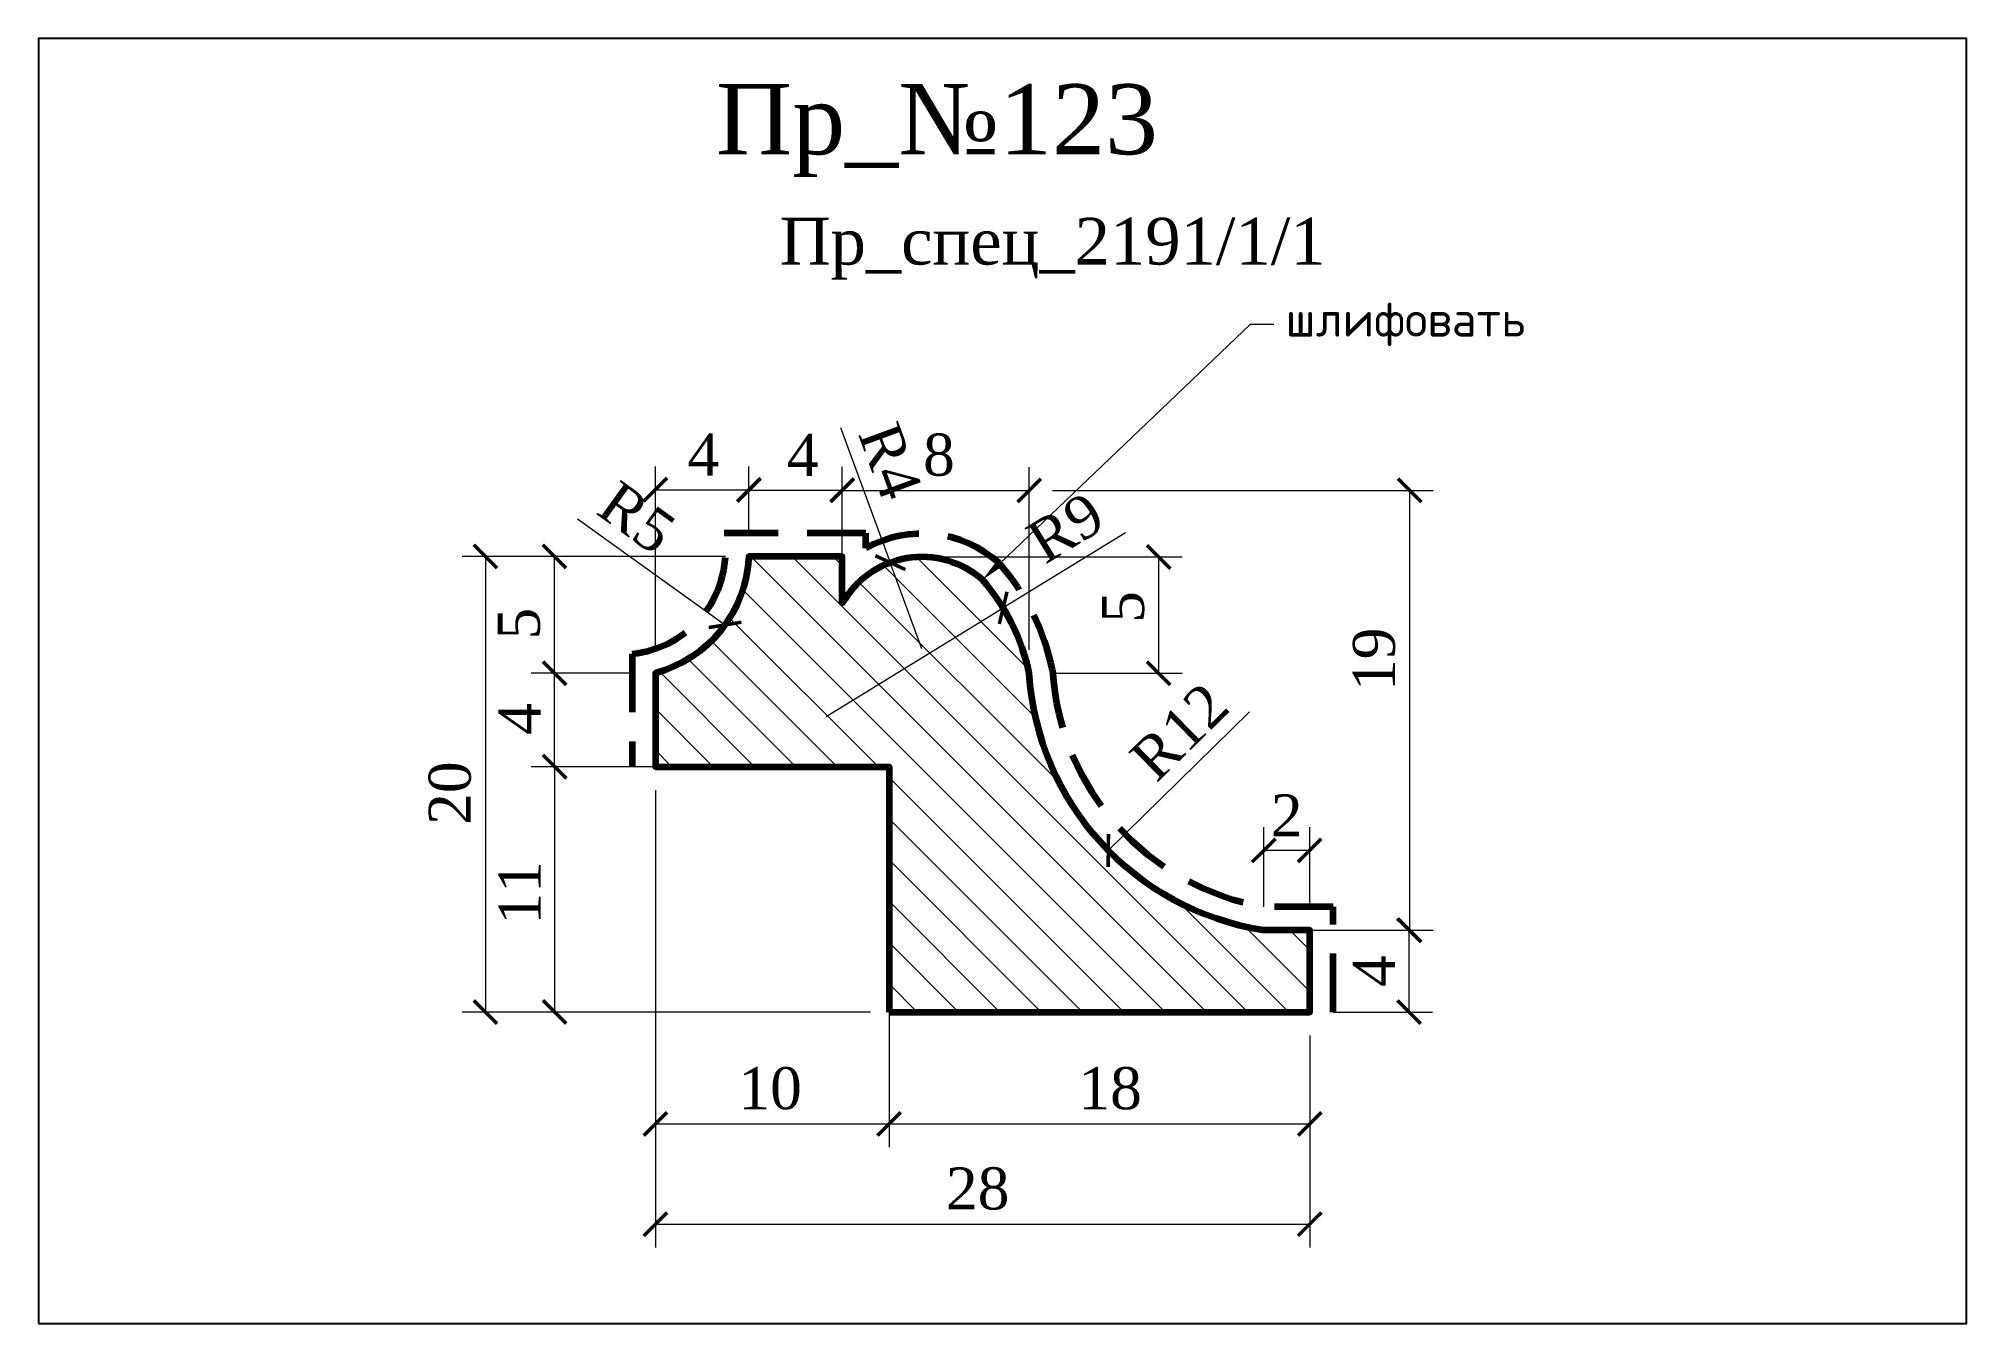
# Model space of a CAD drawing. Header units: millimetres. Extents: x 303422.1 to 303504.6, y -90924.9 to -90869.9.
import ezdxf
from ezdxf import colors
from ezdxf.entities.mleader import LeaderData, LeaderLine
from ezdxf.math import Vec2, Vec3

# ---------------------------------------------------------------- set-up
doc = ezdxf.new("R2010")
doc.units = ezdxf.units.MM
doc.header["$MEASUREMENT"] = 0
doc.linetypes.add('HIDDEN', pattern=[0.375, 0.25, -0.125])
doc.layers.add('Outside panel', color=7, linetype='Continuous', lineweight=18, true_color=0x7f5e57)
doc.layers.add('линия 50', color=1, linetype='Continuous', lineweight=211)
doc.layers.add('служебный слой РАЗМЕРЫ', color=7, linetype='Continuous', lineweight=9)
doc.layers.add('размеры в модели', color=7, linetype='Continuous')
doc.styles.add('ELECT', font='times.ttf')
doc.styles.get("Standard").update_dxf_attribs({"font": 'times.ttf'})
doc.styles.add('ЕСКД профили текст', font='isocpeur.ttf')
doc.dimstyles.new('M_1', dxfattribs={"dimtxt": 1.8, "dimasz": 1, "dimexe": 1, "dimexo": 1, "dimgap": 0.6, "dimtad": 1, "dimdec": 0, "dimdsep": 46, "dimtxsty": 'Standard', "dimblk": 'ARCHTICK', "dimcen": -5, "dimclrd": 7, "dimclre": 7, "dimclrt": 7, "dimadec": 0, "dimazin": 0, "dimtfac": 1, "dimtdec": 0, "dimtmove": 0, "dimatfit": 3, "dimfxl": 1, "dimtolj": 1, "dimtzin": 0, "dimlwd": 5, "dimlwe": 5, "dimarcsym": 0})

# ---------------------------------------------------------------- blocks, each defined once
blk = doc.blocks.new('_ArchTick')
at = {"color": 0, "linetype": 'ByBlock', "const_width": 0.15}
blk.add_lwpolyline([(-0.5, -0.5), (0.5, 0.5)], dxfattribs=at)
blk = doc.blocks.new('*D19')
at = {"layer": 'Defpoints', "color": 0, "ltscale": 1000, "transparency": 16777216}
for p in [(303447.03, -90891.801), (303451.448, -90894.981)]:
    blk.add_point(p, dxfattribs=at)
at = {"layer": 'размеры в модели', "color": 7, "lineweight": 5, "ltscale": 1000, "transparency": 16777216}
blk.add_line((303445.13, -90890.434), (303451.448, -90894.981), dxfattribs=at)
at = {"layer": 'размеры в модели', "color": 7, "lineweight": 5, "ltscale": 1000, "transparency": 16777216, "rotation": 324.2560405531381}
blk.add_blockref('_ArchTick', (303451.448, -90894.981), dxfattribs=at)
at = {"layer": 'размеры в модели', "color": 7, "ltscale": 1000, "transparency": 16777216, "insert": (303447.672, -90890.396), "char_height": 1.8, "attachment_point": 5, "rotation": 324.25604}
blk.add_mtext('\\A1;R5', dxfattribs=at)
blk = doc.blocks.new('*D18')
at = {"layer": 'Defpoints', "color": 0, "ltscale": 1000, "transparency": 16777216}
for p in [(303476.342, -90896.301), (303467.849, -90904.634)]:
    blk.add_point(p, dxfattribs=at)
at = {"layer": 'размеры в модели', "color": 7, "lineweight": 5, "ltscale": 1000, "transparency": 16777216}
blk.add_line((303473.895, -90898.703), (303467.849, -90904.634), dxfattribs=at)
at = {"layer": 'размеры в модели', "color": 7, "lineweight": 5, "ltscale": 1000, "transparency": 16777216, "rotation": 224.4530117638008}
blk.add_blockref('_ArchTick', (303467.849, -90904.634), dxfattribs=at)
at = {"layer": 'размеры в модели', "color": 7, "ltscale": 1000, "transparency": 16777216, "insert": (303470.89, -90899.549), "char_height": 1.8, "attachment_point": 5, "rotation": 44.45301}
blk.add_mtext('\\A1;R12', dxfattribs=at)
blk = doc.blocks.new('*D17')
at = {"layer": 'Defpoints', "color": 0, "ltscale": 1000, "transparency": 16777216}
for p in [(303463.35, -90894.252), (303455.781, -90898.895)]:
    blk.add_point(p, dxfattribs=at)
at = {"layer": 'размеры в модели', "color": 7, "lineweight": 5, "ltscale": 1000, "transparency": 16777216}
for p in [(303468.586, -90891.041), (303455.781, -90898.895)]:
    blk.add_line(p, (303463.35, -90894.252), dxfattribs=at)
at = {"layer": 'размеры в модели', "color": 7, "lineweight": 5, "ltscale": 1000, "transparency": 16777216, "rotation": 211.5217091772552}
blk.add_blockref('_ArchTick', (303463.35, -90894.252), dxfattribs=at)
at = {"layer": 'размеры в модели', "color": 7, "ltscale": 1000, "transparency": 16777216, "insert": (303466.027, -90890.829), "char_height": 1.8, "attachment_point": 5, "rotation": 31.52171}
blk.add_mtext('\\A1;R9', dxfattribs=at)
blk = doc.blocks.new('*D16')
at = {"layer": 'Defpoints', "color": 0, "ltscale": 1000, "transparency": 16777216}
for p in [(303458.52, -90892.315), (303459.875, -90895.999)]:
    blk.add_point(p, dxfattribs=at)
at = {"layer": 'размеры в модели', "color": 7, "lineweight": 5, "ltscale": 1000, "transparency": 16777216}
for p in [(303456.39, -90886.531), (303459.875, -90895.999)]:
    blk.add_line(p, (303458.52, -90892.315), dxfattribs=at)
at = {"layer": 'размеры в модели', "color": 7, "lineweight": 5, "ltscale": 1000, "transparency": 16777216, "rotation": 290.2056526595062}
blk.add_blockref('_ArchTick', (303458.52, -90892.315), dxfattribs=at)
at = {"layer": 'размеры в модели', "color": 7, "ltscale": 1000, "transparency": 16777216, "insert": (303458.517, -90887.966), "char_height": 1.8, "attachment_point": 5, "rotation": 290.20565}
blk.add_mtext('\\A1;R4', dxfattribs=at)
blk = doc.blocks.new('*D15')
at = {"layer": 'Defpoints', "color": 0, "ltscale": 1000, "transparency": 16777216}
for p in [(303459.875, -90892.074), (303470.005, -90892.074), (303464.467, -90897.051)]:
    blk.add_point(p, dxfattribs=at)
at = {"layer": 'размеры в модели', "color": 7, "lineweight": 5, "ltscale": 1000, "transparency": 16777216}
for p, q in [((303460.875, -90892.074), (303471.005, -90892.074)), ((303470.005, -90897.051), (303470.005, -90892.074)), ((303465.467, -90897.051), (303471.005, -90897.051))]:
    blk.add_line(p, q, dxfattribs=at)
for p, rotation in [((303470.005, -90892.074), 90), ((303470.005, -90897.051), 270)]:
    blk.add_blockref('_ArchTick', p, dxfattribs=dict(at, rotation=rotation))
at = {"layer": 'размеры в модели', "color": 7, "ltscale": 1000, "transparency": 16777216, "insert": (303468.489, -90894.214), "char_height": 1.8, "attachment_point": 5, "rotation": 90}
blk.add_mtext('\\A1;5', dxfattribs=at)
blk = doc.blocks.new('*D14')
at = {"layer": 'Defpoints', "color": 0, "ltscale": 1000, "transparency": 16777216}
for p in [(303474.501, -90904.635), (303474.501, -90908.051), (303476.467, -90908.051)]:
    blk.add_point(p, dxfattribs=at)
at = {"layer": 'размеры в модели', "color": 7, "lineweight": 5, "ltscale": 1000, "transparency": 16777216}
for p, q in [((303474.501, -90907.051), (303474.501, -90903.635)), ((303476.467, -90907.051), (303476.467, -90903.635)), ((303476.467, -90904.635), (303474.501, -90904.635))]:
    blk.add_line(p, q, dxfattribs=at)
at = {"layer": 'размеры в модели', "color": 7, "lineweight": 5, "ltscale": 1000, "transparency": 16777216, "rotation": 180}
blk.add_blockref('_ArchTick', (303474.501, -90904.635), dxfattribs=at)
at = {"layer": 'размеры в модели', "color": 7, "lineweight": 5, "ltscale": 1000, "transparency": 16777216}
blk.add_blockref('_ArchTick', (303476.467, -90904.635), dxfattribs=at)
at = {"layer": 'размеры в модели', "color": 7, "ltscale": 1000, "transparency": 16777216, "insert": (303475.484, -90903.135), "char_height": 1.8, "attachment_point": 5}
blk.add_mtext('\\A1;2', dxfattribs=at)
blk = doc.blocks.new('*D13')
at = {"layer": 'Defpoints', "color": 0, "ltscale": 1000, "transparency": 16777216}
for p in [(303476.467, -90908.051), (303480.719, -90908.051), (303476.467, -90911.551)]:
    blk.add_point(p, dxfattribs=at)
at = {"layer": 'размеры в модели', "color": 7, "lineweight": 5, "ltscale": 1000, "transparency": 16777216}
for p, q in [((303477.467, -90908.051), (303481.719, -90908.051)), ((303480.719, -90911.551), (303480.719, -90908.051)), ((303477.467, -90911.551), (303481.719, -90911.551))]:
    blk.add_line(p, q, dxfattribs=at)
for p, rotation in [((303480.719, -90908.051), 90), ((303480.719, -90911.551), 270)]:
    blk.add_blockref('_ArchTick', p, dxfattribs=dict(at, rotation=rotation))
at = {"layer": 'размеры в модели', "color": 7, "ltscale": 1000, "transparency": 16777216, "insert": (303479.219, -90909.801), "char_height": 1.8, "attachment_point": 5, "rotation": 90}
blk.add_mtext('\\A1;4', dxfattribs=at)
blk = doc.blocks.new('*D12')
at = {"layer": 'Defpoints', "color": 0, "ltscale": 1000, "transparency": 16777216}
for p in [(303464.467, -90889.223), (303474.467, -90908.051), (303480.744, -90908.051)]:
    blk.add_point(p, dxfattribs=at)
at = {"layer": 'размеры в модели', "color": 7, "lineweight": 5, "ltscale": 1000, "transparency": 16777216}
for p, q in [((303465.467, -90889.223), (303481.744, -90889.223)), ((303480.744, -90889.223), (303480.744, -90908.051)), ((303475.467, -90908.051), (303481.744, -90908.051))]:
    blk.add_line(p, q, dxfattribs=at)
for p, rotation in [((303480.744, -90889.223), 90), ((303480.744, -90908.051), 270)]:
    blk.add_blockref('_ArchTick', p, dxfattribs=dict(at, rotation=rotation))
at = {"layer": 'размеры в модели', "color": 7, "ltscale": 1000, "transparency": 16777216, "insert": (303479.226, -90896.454), "char_height": 1.8, "attachment_point": 5, "rotation": 90}
blk.add_mtext('\\A1;19', dxfattribs=at)
blk = doc.blocks.new('*D11')
at = {"layer": 'Defpoints', "color": 0, "ltscale": 1000, "transparency": 16777216}
for p in [(303464.467, -90889.223), (303456.467, -90894.051), (303464.467, -90897.051)]:
    blk.add_point(p, dxfattribs=at)
at = {"layer": 'размеры в модели', "color": 7, "lineweight": 5, "ltscale": 1000, "transparency": 16777216}
for p, q in [((303456.467, -90893.051), (303456.467, -90888.223)), ((303464.467, -90896.051), (303464.467, -90888.223)), ((303456.467, -90889.223), (303464.467, -90889.223))]:
    blk.add_line(p, q, dxfattribs=at)
at = {"layer": 'размеры в модели', "color": 7, "lineweight": 5, "ltscale": 1000, "transparency": 16777216, "rotation": 180}
blk.add_blockref('_ArchTick', (303456.467, -90889.223), dxfattribs=at)
at = {"layer": 'размеры в модели', "color": 7, "lineweight": 5, "ltscale": 1000, "transparency": 16777216}
blk.add_blockref('_ArchTick', (303464.467, -90889.223), dxfattribs=at)
at = {"layer": 'размеры в модели', "color": 7, "ltscale": 1000, "transparency": 16777216, "insert": (303460.601, -90887.707), "char_height": 1.8, "attachment_point": 5}
blk.add_mtext('\\A1;8', dxfattribs=at)
blk = doc.blocks.new('*D10')
at = {"layer": 'Defpoints', "color": 0, "ltscale": 1000, "transparency": 16777216}
for p in [(303456.467, -90889.211), (303452.467, -90892.051), (303456.467, -90892.051)]:
    blk.add_point(p, dxfattribs=at)
at = {"layer": 'размеры в модели', "color": 7, "lineweight": 5, "ltscale": 1000, "transparency": 16777216}
for p, q in [((303452.467, -90891.051), (303452.467, -90888.211)), ((303456.467, -90891.051), (303456.467, -90888.211)), ((303452.467, -90889.211), (303456.467, -90889.211))]:
    blk.add_line(p, q, dxfattribs=at)
at = {"layer": 'размеры в модели', "color": 7, "lineweight": 5, "ltscale": 1000, "transparency": 16777216, "rotation": 180}
blk.add_blockref('_ArchTick', (303452.467, -90889.211), dxfattribs=at)
at = {"layer": 'размеры в модели', "color": 7, "lineweight": 5, "ltscale": 1000, "transparency": 16777216}
blk.add_blockref('_ArchTick', (303456.467, -90889.211), dxfattribs=at)
at = {"layer": 'размеры в модели', "color": 7, "ltscale": 1000, "transparency": 16777216, "insert": (303454.768, -90887.711), "char_height": 1.8, "attachment_point": 5}
blk.add_mtext('\\A1;4', dxfattribs=at)
blk = doc.blocks.new('*D9')
at = {"layer": 'Defpoints', "color": 0, "ltscale": 1000, "transparency": 16777216}
for p in [(303452.467, -90889.194), (303452.467, -90892.051), (303448.467, -90897.051)]:
    blk.add_point(p, dxfattribs=at)
at = {"layer": 'размеры в модели', "color": 7, "lineweight": 5, "ltscale": 1000, "transparency": 16777216}
for p, q in [((303448.467, -90896.051), (303448.467, -90888.194)), ((303452.467, -90891.051), (303452.467, -90888.194)), ((303448.467, -90889.194), (303452.467, -90889.194))]:
    blk.add_line(p, q, dxfattribs=at)
at = {"layer": 'размеры в модели', "color": 7, "lineweight": 5, "ltscale": 1000, "transparency": 16777216, "rotation": 180}
blk.add_blockref('_ArchTick', (303448.467, -90889.194), dxfattribs=at)
at = {"layer": 'размеры в модели', "color": 7, "lineweight": 5, "ltscale": 1000, "transparency": 16777216}
blk.add_blockref('_ArchTick', (303452.467, -90889.194), dxfattribs=at)
at = {"layer": 'размеры в модели', "color": 7, "ltscale": 1000, "transparency": 16777216, "insert": (303450.517, -90887.694), "char_height": 1.8, "attachment_point": 5}
blk.add_mtext('\\A1;4', dxfattribs=at)
blk = doc.blocks.new('*D8')
at = {"layer": 'Defpoints', "color": 0, "ltscale": 1000, "transparency": 16777216}
for p in [(303444.15, -90892.051), (303452.467, -90892.051), (303448.467, -90897.051)]:
    blk.add_point(p, dxfattribs=at)
at = {"layer": 'размеры в модели', "color": 7, "lineweight": 5, "ltscale": 1000, "transparency": 16777216}
for p, q in [((303451.467, -90892.051), (303443.15, -90892.051)), ((303444.15, -90897.051), (303444.15, -90892.051)), ((303447.467, -90897.051), (303443.15, -90897.051))]:
    blk.add_line(p, q, dxfattribs=at)
for p, rotation in [((303444.15, -90892.051), 90), ((303444.15, -90897.051), 270)]:
    blk.add_blockref('_ArchTick', p, dxfattribs=dict(at, rotation=rotation))
at = {"layer": 'размеры в модели', "color": 7, "ltscale": 1000, "transparency": 16777216, "insert": (303442.635, -90894.927), "char_height": 1.8, "attachment_point": 5, "rotation": 90}
blk.add_mtext('\\A1;5', dxfattribs=at)
blk = doc.blocks.new('*D7')
at = {"layer": 'Defpoints', "color": 0, "ltscale": 1000, "transparency": 16777216}
for p in [(303444.155, -90897.051), (303448.467, -90897.051), (303448.467, -90901.051)]:
    blk.add_point(p, dxfattribs=at)
at = {"layer": 'размеры в модели', "color": 7, "lineweight": 5, "ltscale": 1000, "transparency": 16777216}
for p, q in [((303447.467, -90897.051), (303443.155, -90897.051)), ((303444.155, -90901.051), (303444.155, -90897.051)), ((303447.467, -90901.051), (303443.155, -90901.051))]:
    blk.add_line(p, q, dxfattribs=at)
for p, rotation in [((303444.155, -90897.051), 90), ((303444.155, -90901.051), 270)]:
    blk.add_blockref('_ArchTick', p, dxfattribs=dict(at, rotation=rotation))
at = {"layer": 'размеры в модели', "color": 7, "ltscale": 1000, "transparency": 16777216, "insert": (303442.655, -90899.006), "char_height": 1.8, "attachment_point": 5, "rotation": 90}
blk.add_mtext('\\A1;4', dxfattribs=at)
blk = doc.blocks.new('*D6')
at = {"layer": 'Defpoints', "color": 0, "ltscale": 1000, "transparency": 16777216}
for p in [(303458.467, -90901.051), (303444.155, -90911.551), (303458.467, -90911.551)]:
    blk.add_point(p, dxfattribs=at)
at = {"layer": 'размеры в модели', "color": 7, "lineweight": 5, "ltscale": 1000, "transparency": 16777216}
for p, q in [((303457.467, -90901.051), (303443.155, -90901.051)), ((303444.155, -90901.051), (303444.155, -90911.551)), ((303457.467, -90911.551), (303443.155, -90911.551))]:
    blk.add_line(p, q, dxfattribs=at)
for p, rotation in [((303444.155, -90901.051), 90), ((303444.155, -90911.551), 270)]:
    blk.add_blockref('_ArchTick', p, dxfattribs=dict(at, rotation=rotation))
at = {"layer": 'размеры в модели', "color": 7, "ltscale": 1000, "transparency": 16777216, "insert": (303442.655, -90906.454), "char_height": 1.8, "attachment_point": 5, "rotation": 90}
blk.add_mtext('\\A1;11', dxfattribs=at)
blk = doc.blocks.new('*D5')
at = {"layer": 'Defpoints', "color": 0, "ltscale": 1000, "transparency": 16777216}
for p in [(303458.467, -90911.551), (303476.467, -90911.551), (303476.467, -90916.341)]:
    blk.add_point(p, dxfattribs=at)
at = {"layer": 'размеры в модели', "color": 7, "lineweight": 5, "ltscale": 1000, "transparency": 16777216}
for p, q in [((303458.467, -90912.551), (303458.467, -90917.341)), ((303476.467, -90912.551), (303476.467, -90917.341)), ((303458.467, -90916.341), (303476.467, -90916.341))]:
    blk.add_line(p, q, dxfattribs=at)
at = {"layer": 'размеры в модели', "color": 7, "lineweight": 5, "ltscale": 1000, "transparency": 16777216, "rotation": 180}
blk.add_blockref('_ArchTick', (303458.467, -90916.341), dxfattribs=at)
at = {"layer": 'размеры в модели', "color": 7, "lineweight": 5, "ltscale": 1000, "transparency": 16777216}
blk.add_blockref('_ArchTick', (303476.467, -90916.341), dxfattribs=at)
at = {"layer": 'размеры в модели', "color": 7, "ltscale": 1000, "transparency": 16777216, "insert": (303467.928, -90914.825), "char_height": 1.8, "attachment_point": 5}
blk.add_mtext('\\A1;18', dxfattribs=at)
blk = doc.blocks.new('*D4')
at = {"layer": 'Defpoints', "color": 0, "ltscale": 1000, "transparency": 16777216}
for p in [(303448.467, -90901.051), (303458.467, -90901.051), (303458.467, -90916.341)]:
    blk.add_point(p, dxfattribs=at)
at = {"layer": 'размеры в модели', "color": 7, "lineweight": 5, "ltscale": 1000, "transparency": 16777216}
for p, q in [((303448.467, -90902.051), (303448.467, -90917.341)), ((303458.467, -90902.051), (303458.467, -90917.341)), ((303448.467, -90916.341), (303458.467, -90916.341))]:
    blk.add_line(p, q, dxfattribs=at)
at = {"layer": 'размеры в модели', "color": 7, "lineweight": 5, "ltscale": 1000, "transparency": 16777216, "rotation": 180}
blk.add_blockref('_ArchTick', (303448.467, -90916.341), dxfattribs=at)
at = {"layer": 'размеры в модели', "color": 7, "lineweight": 5, "ltscale": 1000, "transparency": 16777216}
blk.add_blockref('_ArchTick', (303458.467, -90916.341), dxfattribs=at)
at = {"layer": 'размеры в модели', "color": 7, "ltscale": 1000, "transparency": 16777216, "insert": (303453.376, -90914.825), "char_height": 1.8, "attachment_point": 5}
blk.add_mtext('\\A1;10', dxfattribs=at)
blk = doc.blocks.new('*D3')
at = {"layer": 'Defpoints', "color": 0, "ltscale": 1000, "transparency": 16777216}
for p in [(303452.171, -90892.051), (303441.194, -90911.551), (303458.671, -90911.551)]:
    blk.add_point(p, dxfattribs=at)
at = {"layer": 'размеры в модели', "color": 7, "lineweight": 5, "ltscale": 1000, "transparency": 16777216}
for p, q in [((303451.171, -90892.051), (303440.194, -90892.051)), ((303441.194, -90892.051), (303441.194, -90911.551)), ((303457.671, -90911.551), (303440.194, -90911.551))]:
    blk.add_line(p, q, dxfattribs=at)
for p, rotation in [((303441.194, -90892.051), 90), ((303441.194, -90911.551), 270)]:
    blk.add_blockref('_ArchTick', p, dxfattribs=dict(at, rotation=rotation))
at = {"layer": 'размеры в модели', "color": 7, "ltscale": 1000, "transparency": 16777216, "insert": (303439.679, -90902.182), "char_height": 1.8, "attachment_point": 5, "rotation": 90}
blk.add_mtext('\\A1;20', dxfattribs=at)
blk = doc.blocks.new('*D2')
at = {"layer": 'Defpoints', "color": 0, "ltscale": 1000, "transparency": 16777216}
for p in [(303448.467, -90901.051), (303476.467, -90911.551), (303476.467, -90920.632)]:
    blk.add_point(p, dxfattribs=at)
at = {"layer": 'размеры в модели', "color": 7, "lineweight": 5, "ltscale": 1000, "transparency": 16777216}
for p, q in [((303448.467, -90902.051), (303448.467, -90921.632)), ((303476.467, -90912.551), (303476.467, -90921.632)), ((303448.467, -90920.632), (303476.467, -90920.632))]:
    blk.add_line(p, q, dxfattribs=at)
at = {"layer": 'размеры в модели', "color": 7, "lineweight": 5, "ltscale": 1000, "transparency": 16777216, "rotation": 180}
blk.add_blockref('_ArchTick', (303448.467, -90920.632), dxfattribs=at)
at = {"layer": 'размеры в модели', "color": 7, "lineweight": 5, "ltscale": 1000, "transparency": 16777216}
blk.add_blockref('_ArchTick', (303476.467, -90920.632), dxfattribs=at)
at = {"layer": 'размеры в модели', "color": 7, "ltscale": 1000, "transparency": 16777216, "insert": (303462.259, -90919.117), "char_height": 1.8, "attachment_point": 5}
blk.add_mtext('\\A1;28', dxfattribs=at)

msp = doc.modelspace()

# ---------------------------------------------------------------- hatches: boundary and pattern name
at = {"layer": 'Outside panel', "ltscale": 1000}
h = msp.add_hatch(dxfattribs=at)
h.set_pattern_fill('ANSI31', color=256, scale=10, angle=90)
h.set_pattern_definition([(135, (-6753.5298, 5191.483), (-0.8838834765, -0.8838834765), [])])
edge = h.paths.add_edge_path()
edge.add_line((303458.467, -90911.551), (303476.467, -90911.551))
edge.add_line((303476.467, -90911.551), (303476.467, -90908.051))
edge.add_line((303476.467, -90908.051), (303474.467, -90908.051))
edge.add_arc((303476.342, -90896.301), 11.899, 183.61388, 260.9335, ccw=False)
edge.add_arc((303455.781, -90898.895), 8.88, 11.98075, 41.14935)
edge.add_arc((303459.875, -90895.999), 3.925, 48.67609, 150.24855)
edge.add_line((303456.467, -90894.051), (303456.467, -90892.051))
edge.add_line((303456.467, -90892.051), (303452.467, -90892.051))
edge.add_arc((303447.03, -90891.801), 5.443, 285.31282, 357.36757, ccw=False)
edge.add_line((303448.467, -90897.051), (303448.467, -90901.051))
edge.add_line((303448.467, -90901.051), (303458.467, -90901.051))
edge.add_line((303458.467, -90901.051), (303458.467, -90911.551))

# ---------------------------------------------------------------- linework, layer by layer
at = {"color": 6, "ltscale": 1000}
msp.add_lwpolyline([(303422.071, -90924.882), (303504.571, -90924.882), (303504.571, -90869.882), (303422.071, -90869.882)], close=True, dxfattribs=at)
at = {"layer": 'линия 50', "color": 1, "linetype": 'HIDDEN', "ltscale": 10, "true_color": 0xff0909}
msp.add_lwpolyline([(303477.467, -90911.551), (303477.467, -90907.051), (303474.548, -90907.051, -0.350576), (303465.461, -90896.919, 0.131578), (303463.178, -90892.345, 0.321929), (303457.467, -90891.703), (303457.467, -90891.051), (303451.409, -90891.051, -0.43516), (303447.467, -90896.223), (303447.467, -90901.051)], format="xyb", dxfattribs=at)
at = {"layer": 'линия 50', "color": 7}
msp.add_lwpolyline([(303458.467, -90911.551), (303476.467, -90911.551), (303476.467, -90908.051), (303474.467, -90908.051, -0.350781), (303464.467, -90897.051, 0.127964), (303462.467, -90893.051, 0.474688), (303456.467, -90894.051), (303456.467, -90892.051), (303452.467, -90892.051, -0.325184), (303448.467, -90897.051), (303448.467, -90901.051), (303458.467, -90901.051)], format="xyb", close=True, dxfattribs=at)

# ---------------------------------------------------------------- texts
at = {"color": 5, "ltscale": 1000, "style": 'ELECT'}
msp.add_text('Пр_№123', height=3, dxfattribs=at).set_placement((303451.052, -90874.833))
at = {"color": 7, "ltscale": 1000, "style": 'ELECT'}
msp.add_text('Пр_спец_2191/1/1', height=2, dxfattribs=at).set_placement((303453.783, -90879.555))

# ---------------------------------------------------------------- dimensions: what is measured, and where the dimension line sits
at = {"layer": 'размеры в модели', "color": 0, "ltscale": 1000}
for base, p1, p2, picture, middle in [((303452.467, -90889.194), (303448.467, -90897.051), (303452.467, -90892.051), '*D9', (303450.517, -90889.194)), ((303456.467, -90889.211), (303452.467, -90892.051), (303456.467, -90892.051), '*D10', (303454.768, -90889.211)), ((303464.467, -90889.223), (303456.467, -90894.051), (303464.467, -90897.051), '*D11', (303460.601, -90889.223)), ((303458.467, -90916.341), (303448.467, -90901.051), (303458.467, -90901.051), '*D4', (303453.376, -90916.341)), ((303476.467, -90920.632), (303448.467, -90901.051), (303476.467, -90911.551), '*D2', (303462.259, -90920.632)), ((303474.501, -90904.635), (303476.467, -90908.051), (303474.501, -90908.051), '*D14', (303475.484, -90904.635)), ((303476.467, -90916.341), (303458.467, -90911.551), (303476.467, -90911.551), '*D5', (303467.928, -90916.341))]:
    dim = msp.add_linear_dim(base=base, p1=p1, p2=p2, dimstyle='M_1', override={"dimtxt": 1.8}, dxfattribs=at)
    dim.commit()
    dim.dimension.update_dxf_attribs({"geometry": picture, "text_midpoint": middle, "dimtype": 128})
for center, mpoint, picture, middle in [((303459.875, -90895.999), (303458.52, -90892.315), '*D16', (303458.517, -90887.966)), ((303455.781, -90898.895), (303463.35, -90894.252), '*D17', (303466.027, -90890.829))]:
    dim = msp.add_radius_dim(center=center, mpoint=mpoint, dimstyle='M_1', override={"dimtxt": 1.8}, dxfattribs=at)
    dim.commit()
    dim.dimension.update_dxf_attribs({"geometry": picture, "text_midpoint": middle})
for center, mpoint, picture, middle in [((303447.03, -90891.801), (303451.448, -90894.981), '*D19', (303446.786, -90891.626)), ((303476.342, -90896.301), (303467.849, -90904.634), '*D18', (303471.941, -90900.62))]:
    dim = msp.add_radius_dim(center=center, mpoint=mpoint, dimstyle='M_1', override={"dimtxt": 1.8}, dxfattribs=at)
    dim.commit()
    dim.dimension.update_dxf_attribs({"geometry": picture, "text_midpoint": middle, "dimtype": 132})
for base, p1, p2, picture, middle in [((303480.744, -90908.051), (303464.467, -90889.223), (303474.467, -90908.051), '*D12', (303480.744, -90896.454)), ((303441.19418, -90911.55122), (303452.17095, -90892.05116), (303458.67095, -90911.55122), '*D3', (303441.19418, -90902.18209)), ((303444.15, -90892.051), (303448.467, -90897.051), (303452.467, -90892.051), '*D8', (303444.15, -90894.927)), ((303470.005, -90892.074), (303464.467, -90897.051), (303459.875, -90892.074), '*D15', (303470.005, -90894.214)), ((303444.155, -90897.051), (303448.467, -90901.051), (303448.467, -90897.051), '*D7', (303444.155, -90899.006)), ((303444.154832306, -90911.55121854), (303458.467330328, -90901.05121854), (303458.467330328, -90911.55121854), '*D6', (303444.154832306, -90906.454224682)), ((303480.719263811, -90908.05121854), (303476.467330328, -90911.55121854), (303476.467330328, -90908.05121854), '*D13', (303480.719263811, -90909.80121854))]:
    dim = msp.add_linear_dim(base=base, p1=p1, p2=p2, angle=90, dimstyle='M_1', override={"dimtxt": 1.8}, dxfattribs=at)
    dim.commit()
    dim.dimension.update_dxf_attribs({"geometry": picture, "text_midpoint": middle, "dimtype": 128})

# ---------------------------------------------------------------- leaders
at = {"layer": 'служебный слой РАЗМЕРЫ'}
ml = msp.add_multileader_mtext('Standard', dxfattribs=at)
ml.set_content('\\A1;шлифовать', color=256, style='ЕСКД профили текст')
ml.set_leader_properties(color=256, linetype='ByLayer', lineweight=-1)
ml.build(insert=Vec2(0, 0))
ml.multileader.update_dxf_attribs({"dogleg_length": 1, "arrow_head_size": 1})
ctx = ml.context
ctx.base_point, ctx.char_height, ctx.arrow_head_size, ctx.landing_gap_size, ctx.plane_origin = Vec3(303474.931, -90882.115), 1.5, 1, 0.5, Vec3(303488.406, -90855.947)
notes = []
notes.append((ctx, [(1, (1, 1, 0), (303473.931, -90882.115), (1, 0), 1, [(0, [(303462.467, -90893.051)], 0, [])])]))
ctx.mtext.insert, ctx.mtext.flow_direction = Vec3(303475.431, -90881.14), 5
for ctx, leaders in notes:
    for number, flags, end, landing, length, lines in leaders:
        leader = LeaderData()
        leader.index, (leader.has_last_leader_line, leader.has_dogleg_vector, leader.attachment_direction) = number, flags
        leader.last_leader_point, leader.dogleg_vector, leader.dogleg_length = Vec3(end), Vec3(landing), length
        for number, points, colour, breaks in lines:
            line = LeaderLine()
            line.index, line.vertices, line.color, line.breaks = number, Vec3.list(points), colors.encode_raw_color(colour), breaks
            leader.lines.append(line)
        ctx.leaders.append(leader)

doc.saveas('drawing.dxf')
